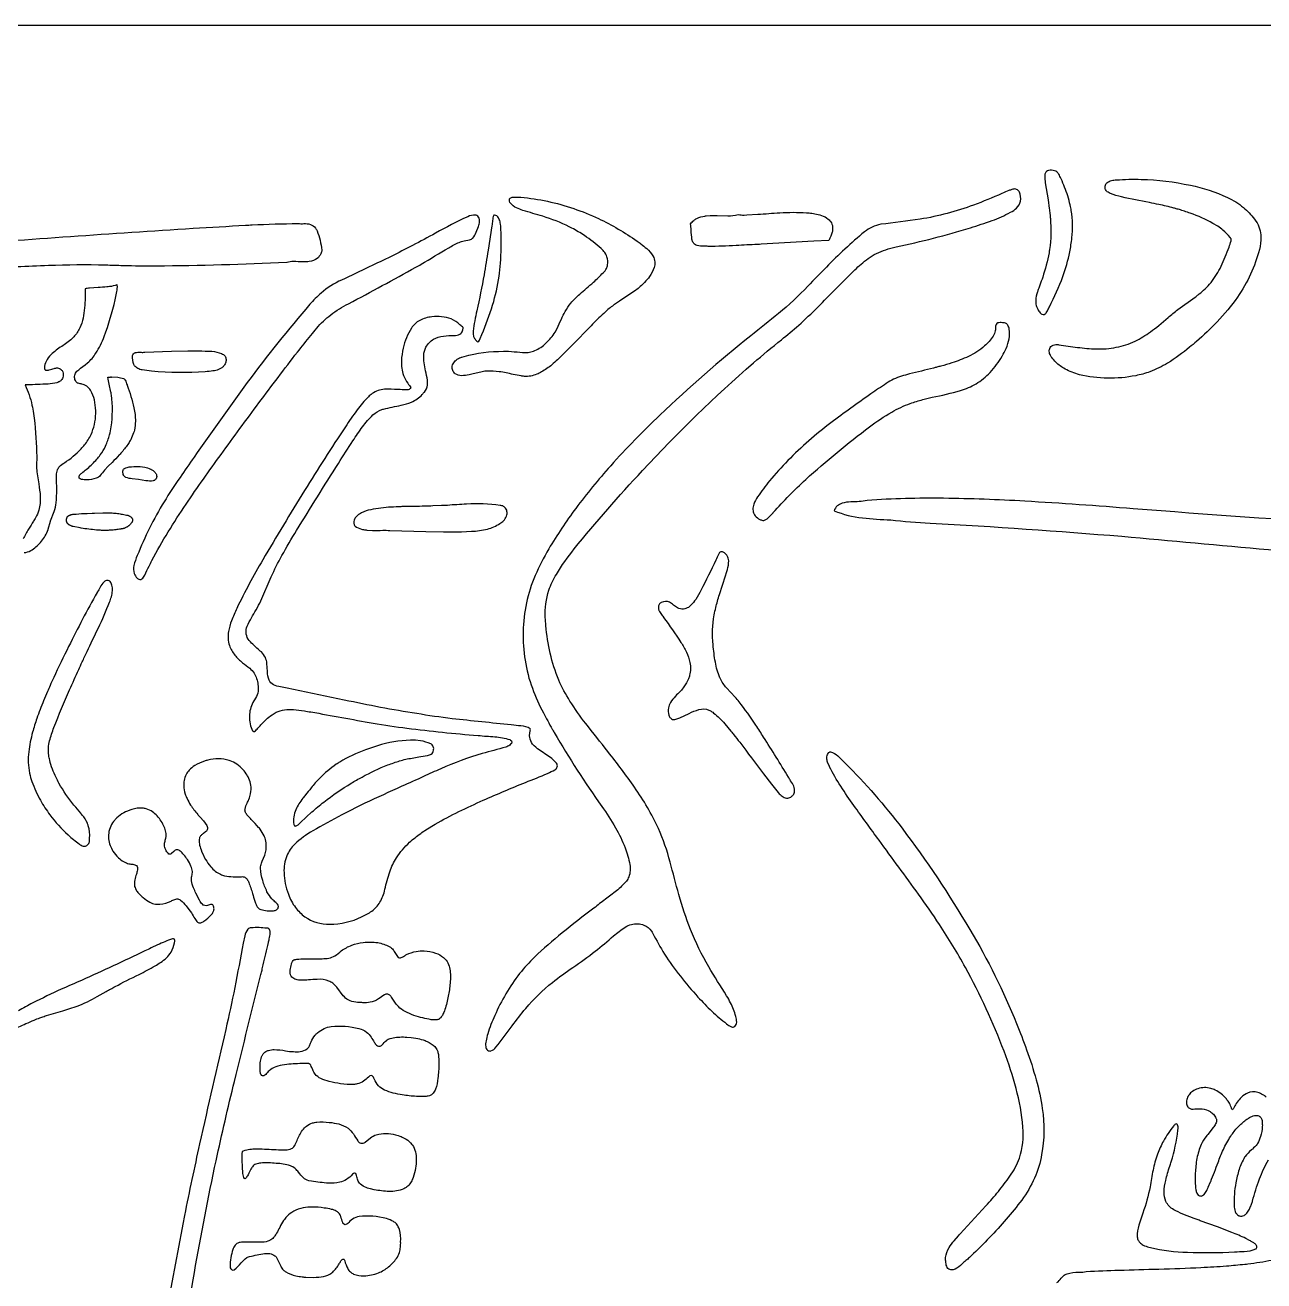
# Model space of a CAD drawing. Header units: millimetres. Extents: x 0 to 1000, y 0 to 780.
# Drawn here: x 420 to 666.1, y 530.4 to 780 of the extents above; entities that cross this region are included whole.
import ezdxf

# ---------------------------------------------------------------- set-up
doc = ezdxf.new("R2010")
doc.units = ezdxf.units.MM
doc.layers.add('Default', color=70, linetype='Continuous')

msp = doc.modelspace()

# ---------------------------------------------------------------- linework, layer by layer
at = {"layer": 'Default'}
for points in [[(0, 780), (1000, 780), (1000, 0), (0, 0)], [(428.29, 681.16), (428.27, 681.22), (428.26, 681.28), (428.25, 681.34), (428.24, 681.41), (428.23, 681.47), (428.23, 681.53), (428.23, 681.6), (428.23, 681.66), (428.23, 681.72), (428.24, 681.79), (428.25, 681.85), (428.26, 681.91), (428.27, 681.97), (428.29, 682.03), (428.31, 682.09), (428.33, 682.15), (428.35, 682.2), (428.38, 682.25), (428.39, 682.28), (428.44, 682.33), (428.5, 682.38), (428.56, 682.43), (428.61, 682.47), (428.67, 682.51), (428.73, 682.55), (428.79, 682.59), (428.85, 682.62), (428.92, 682.64), (428.98, 682.67), (429.04, 682.69), (429.05, 682.69), (429.15, 682.72), (429.26, 682.75), (429.36, 682.77), (429.47, 682.79), (429.58, 682.81), (429.68, 682.82), (429.79, 682.83), (429.9, 682.83), (430, 682.84), (430.11, 682.83), (430.11, 682.83), (430.65, 682.85), (431.18, 682.91), (432.33, 682.96), (433.34, 683.01), (433.78, 683.03), (435.44, 683.07), (435.7, 683.08), (435.96, 683.08), (436.23, 683.08), (436.49, 683.08), (436.75, 683.07), (437.02, 683.06), (437.28, 683.04), (437.54, 683.03), (437.8, 683), (438.06, 682.98), (438.33, 682.95), (438.59, 682.91), (438.85, 682.87), (439.11, 682.83), (439.37, 682.79), (439.63, 682.74), (439.89, 682.69), (440.15, 682.63), (440.38, 682.58), (440.47, 682.55), (440.56, 682.51), (440.64, 682.47), (440.72, 682.43), (440.81, 682.39), (440.89, 682.34), (440.97, 682.29), (441.01, 682.26), (441.04, 682.23), (441.08, 682.2), (441.11, 682.17), (441.15, 682.13), (441.18, 682.09), (441.2, 682.05), (441.23, 682), (441.26, 681.96), (441.28, 681.91), (441.3, 681.85), (441.32, 681.8), (441.33, 681.76), (441.33, 681.71), (441.34, 681.66), (441.33, 681.61), (441.33, 681.56), (441.32, 681.51), (441.32, 681.46), (441.3, 681.41), (441.29, 681.37), (441.27, 681.32), (441.26, 681.28), (441.24, 681.24), (441.18, 681.16), (441.13, 681.08), (441.07, 681), (441.01, 680.92), (440.95, 680.85), (440.89, 680.78), (440.83, 680.71), (440.76, 680.64), (440.7, 680.58), (440.63, 680.52), (440.56, 680.47), (440.49, 680.41), (440.42, 680.37), (440.34, 680.32), (440.27, 680.28), (440.21, 680.25), (440.13, 680.2), (440.04, 680.15), (439.94, 680.1), (439.85, 680.06), (439.76, 680.02), (439.67, 679.99), (439.57, 679.96), (439.48, 679.93), (439.38, 679.91), (439.29, 679.89), (439.19, 679.87), (439.1, 679.86), (439.01, 679.85), (438.75, 679.81), (438.5, 679.77), (438.25, 679.73), (437.99, 679.7), (437.74, 679.67), (437.49, 679.65), (437.23, 679.63), (436.98, 679.61), (436.72, 679.6), (436.47, 679.58), (436.21, 679.58), (435.96, 679.58), (435.7, 679.58), (435.45, 679.58), (435.2, 679.59), (434.95, 679.6), (434.57, 679.63), (434.18, 679.66), (433.8, 679.69), (433.41, 679.73), (433.03, 679.78), (432.65, 679.82), (432.26, 679.87), (431.88, 679.92), (431.5, 679.98), (431.11, 680.04), (430.91, 680.08), (429.54, 680.35), (429.44, 680.38), (429.33, 680.42), (429.23, 680.45), (429.12, 680.5), (429.02, 680.54), (428.91, 680.59), (428.87, 680.61), (428.81, 680.65), (428.75, 680.68), (428.69, 680.72), (428.64, 680.77), (428.58, 680.82), (428.53, 680.87), (428.48, 680.92), (428.43, 680.98), (428.38, 681.04), (428.33, 681.1)]]:
    msp.add_lwpolyline(points, close=True, dxfattribs=at)
for points in [[(623.29, 751.11, 0.154127), (622.92, 750.94, 0.108194), (622.65, 750.54, 0.063424), (622.56, 750.2, 0.078517), (622.57, 749.3, 0.004752), (622.66, 748.66), (623.2, 745.26), (623.44, 743.56, -0.010025), (623.57, 742.53, -0.034034), (623.62, 741.95, 0.014956), (623.66, 741.56, -0.05865), (623.5, 735.42, -0.006639), (623.4, 734.75, -0.030044), (622.14, 729.93, -0.011161), (621.56, 728.29, 0.003773), (621.31, 727.57, 0.019445), (621.1, 727, 0.080191), (620.75, 725.26, 0.017316), (620.75, 724.86, 0.046743), (620.79, 724.57, 0.064321), (621.15, 723.55, 0.067637), (621.63, 722.84, 0.025725), (621.82, 722.64, 0.166755), (622.2, 722.48, 0.178118), (622.65, 722.63, 0.066413), (622.83, 722.82, 0.074011), (623.27, 723.63, -0.039292), (623.46, 724), (623.48, 724.04, 0.028433), (626.14, 730.03, 0.039242), (627.51, 734.91, 0.021838), (627.94, 737.72, 0.066384), (627.81, 743.14, 0.014527), (627.6, 744.26, 0.034958), (626.5, 747.78, 0.018809), (625.79, 749.45, 0.044393), (625.31, 750.4, 0.082995), (624.95, 750.82, 0.100765), (624.51, 751.06, 0.106915)], [(659.39, 737.76, 0.063296), (657.95, 739.25, 0.012423), (656.9, 740.02), (655.96, 740.6, 0.045282), (651.46, 742.61, 0.003161), (650.29, 743.02, 0.011563), (649.75, 743.18, 0.02902), (648.84, 743.45, -0.009425), (648.17, 743.65, 0.020048), (645.18, 744.35, 0.007935), (643.34, 744.72, -0.008028), (637.81, 745.85, -0.04266), (635.58, 746.54), (635.54, 746.56, -0.004946), (635.11, 746.78, -0.084956), (634.82, 747.03, -0.153717), (634.54, 747.64, -0.148472), (634.65, 748.36, -0.138856), (634.9, 748.67, -0.107481), (635.8, 749.1, -0.071528), (636.76, 749.23, -0.028906), (641.7, 749.34, -0.046967), (651.48, 748.17, -0.055793), (658.82, 745.77, -0.057275), (662.02, 743.76, -0.064005), (664.18, 741.46, 0.022699), (664.48, 741.05, -0.083621), (665.22, 739.53, -0.05743), (665.47, 737.91, -0.081436), (665.18, 735.4, -0.043975), (663.44, 730.53, -0.043848), (660.81, 725.94, -0.036965), (656.81, 721.06, -0.0235), (652.67, 717.13, -0.007776), (651.32, 716, -0.041929), (646.93, 712.82, -0.049561), (643.42, 711.11, -0.040541), (640.61, 710.33, -0.10738), (629.45, 710.52, -0.055881), (626.57, 711.65, -0.074333), (624.76, 713.02, -0.032202), (623.98, 713.92, -0.113936), (623.52, 714.75, -0.080659), (623.44, 715.19, -0.122906), (623.61, 715.9, -0.13653), (623.94, 716.27, -0.155671), (625.03, 716.53, -0.047029), (625.37, 716.47), (629.05, 715.96, 0.026763), (632.74, 715.64, 0.056896), (636.75, 715.98, 0.064815), (640.49, 717.19, 0.039198), (643.54, 719.04, 0.017883), (645.19, 720.32), (647.06, 721.88, -0.020387), (648.01, 722.67, -0.025335), (648.98, 723.45), (652.43, 725.96, 0.04722), (652.81, 726.25, -0.017594), (653.23, 726.58, 0.023025), (654.38, 727.56, 0.032021), (655.58, 728.86, 0.053567), (657.58, 732.09, 0.026495), (659.15, 735.88, 0.031835), (659.56, 737.12, 0.078158), (659.58, 737.5, 0.166723), (659.47, 737.68, -0.051474)], [(617.42, 746.99, 0.16934), (616.78, 747.42, 0.12683), (616, 747.33, 0.043886), (615.43, 747.1, 0.031328), (614.03, 746.54, -0.013372), (608.4, 744.23, -0.049125), (597.79, 741.43, -0.011469), (589.97, 740.43, 0.113325), (586.74, 738.95), (586.72, 738.93, 0.022676), (579.16, 731.9, 0.006305), (575.51, 728.13, -0.03265), (569.65, 722.68, -0.002364), (564.14, 718.26, 0.021006), (546.11, 702.5, 0.019533), (536.32, 692.42, 0.014), (536.27, 692.36, 0.021652), (529.39, 683.96, 0.025838), (524.01, 675.9, 0.032785), (521.32, 670.61, 0.043506), (519.57, 665.17, 0.091848), (519.34, 653.76, 0.053742), (520.77, 648.2, 0.036292), (522.95, 643.33, 0.012522), (524.71, 640.11, 0.00634), (525.11, 639.39, 0.020637), (534.55, 624.73, -0.020838), (537.27, 620.5, -0.041455), (539.18, 616.52, -0.040994), (540.13, 613.17, -0.139783), (539.91, 610.73, -0.083654), (539.43, 609.9, -0.054839), (537.46, 607.96, -0.010123), (535.27, 606.28, 0.006231), (533, 604.51, 0.010219), (526.69, 599.59, 0.023692), (521.19, 594.78, 0.026073), (518.22, 591.52, 0.062184), (513.3, 583.15, 0.036685), (511.91, 579.53, 0.024992), (511.57, 578.11, 0.097602), (511.49, 577.03, 0.185419), (511.88, 576.28, 0.289078), (512.54, 576.15, 0.171372), (513.51, 576.89, 0.021136), (516.77, 581.12, -0.016643), (519.44, 584.57, -0.050034), (524.75, 589.76, -0.015956), (528.8, 592.73, 0.011904), (533.26, 595.95, 0.015791), (536.88, 598.98, -0.026808), (539.21, 600.74, -0.16078), (541.74, 601.4, -0.071833), (542.92, 601.14, -0.135285), (544.4, 599.94, -0.027941), (544.68, 599.49, 0.006667), (546.99, 595.39), (547.02, 595.36, 0.042764), (553.66, 586.85, 0.020656), (556.42, 584.03, 0.024947), (559.35, 581.53, 0.09774), (560.33, 580.91, 0.238521), (560.96, 580.97, 0.213146), (561.35, 581.87, 0.070398), (561.15, 583, 0.054501), (560.13, 585.66, 0.026678), (559.35, 587.1, -0.00652), (555.8, 592.85, -0.038501), (552.19, 600.29, -0.025581), (549.86, 607.19, -0.003447), (548.13, 613.66, 0.041708), (545.8, 620.35, 0.041947), (541.08, 628.52, 0.012311), (535.77, 635.61, 0.001616), (531.36, 641.21, -0.021306), (528.23, 645.66, -0.034899), (526, 649.83, -0.07657), (523.46, 660.67, -0.014871), (523.33, 662.26, -0.089792), (524.04, 667.71, -0.061987), (525.54, 670.84, -0.036281), (529.07, 675.89, -0.015787), (542.63, 691.46, -0.025761), (564.67, 712.88, -0.006584), (570.23, 717.47, 0.005266), (573.68, 720.34), (573.69, 720.35, 0.015207), (581.09, 727.66, -0.006915), (584.8, 731.35, -0.027508), (587.45, 733.59, -0.088863), (590.96, 735.35, -0.036453), (593.01, 735.93, 0.022789), (607.78, 739.73, 0.013629), (612.07, 741.15, 0.033292), (615.74, 742.8, 0.066987), (616.95, 743.63, 0.146046), (617.71, 745, 0.152858), (617.52, 746.82, 0.051234)], [(516.27, 744.76, -0.133063), (516.2, 745.33, -0.130784), (516.34, 745.59, -0.1581), (516.91, 745.81), (517.29, 745.84), (517.86, 745.82, 0.074506), (518.44, 745.81, -0.059271), (528.97, 743.54, -0.027518), (533.89, 741.56, -0.042958), (541.58, 737.07, -0.004269), (542.34, 736.52, 0.003931), (543.49, 735.58, -0.078243), (544.72, 734.13, -0.111713), (545.08, 732.94, -0.09775), (544.96, 731.8, -0.057121), (544.05, 730.05, -0.046327), (543.06, 728.87, -0.034628), (541.3, 727.3), (538.05, 725.17, 0.030604), (537.25, 724.61, 0.029835), (536.66, 724.17, 0.037431), (534.93, 722.7, 0.018196), (532.41, 720.26), (528.7, 716.42), (526.83, 714.54, -0.014117), (524.64, 712.51, -0.053016), (522.6, 711.08, -0.028902), (521.64, 710.61, -0.117276), (519.19, 710.2, -0.030902), (518.53, 710.29), (516.93, 710.58, 0.017172), (514.17, 711.12, 0.046146), (511.84, 711.24, 0.035793), (510.76, 711.11), (508.73, 710.64, -0.033744), (508.22, 710.52, -0.037369), (506.68, 710.31, -0.137081), (505.46, 710.72, -0.110129), (504.96, 711.34, -0.138428), (504.83, 712.25, -0.090063), (505.27, 713.08, -0.061086), (505.6, 713.41, -0.089587), (506.57, 713.96, -0.017174), (506.76, 714.02), (508.13, 714.43, -0.058904), (516.01, 715.18), (516.63, 715.15, 0.003546), (518.81, 714.95, 0.097399), (520.98, 715.2, 0.081008), (523.2, 716.55, 0.066346), (525.1, 718.7), (525.27, 718.96), (525.66, 719.7, 0.005378), (526.53, 721.58, -0.011197), (527.27, 723.06, -0.05708), (528.41, 724.75, -0.039108), (530.16, 726.53, -0.002799), (532.89, 728.9, 0.027602), (534.82, 730.79, 0.10092), (535.48, 731.66, 0.067574), (535.69, 732.33, 0.128542), (535.58, 733.92, 0.085144), (534.98, 735.04, 0.073075), (534.41, 735.59, 0.040411), (531.11, 738.18, 0.024042), (528.59, 739.66, 0.02386), (528.08, 739.93, 0.04269), (522.84, 742.01, 0.001341), (518.87, 743.17, -0.018358), (517.63, 743.66, -0.101727), (516.4, 744.61)], [(441.81, 670.72, 0.055478), (442.2, 670.16, 0.182216), (442.78, 669.83, 0.257124), (443.2, 669.94, 0.08146), (443.76, 670.7, 0.010822), (444.61, 672.47, 0.016647), (445.19, 673.6, -0.027532), (451.97, 684.79, -0.008509), (458.93, 694.69, -0.002864), (466.44, 704.93, -0.002755), (474.09, 715.01, -0.005419), (476.76, 718.34, 0.008955), (477.93, 719.76, -0.056415), (480.7, 722.42, -0.045226), (484.24, 724.62), (484.25, 724.62, 0.00458), (497.6, 731.88, 0.022154), (498.68, 732.48, -0.004726), (504.14, 735.74, -0.022548), (506.22, 736.83, -0.066525), (507.2, 737.11, 0.060594), (508.66, 737.48, 0.102336), (508.93, 737.69, 0.101758), (509.62, 738.83), (510.04, 740, 0.086466), (510.27, 740.94, 0.147852), (510.07, 741.81, 0.141744), (509.72, 742.17, 0.126291), (509.45, 742.25, 0.111834), (507.92, 741.93, 0.017767), (501.53, 738.66, -0.002827), (496.98, 736.2, -0.008513), (488.37, 731.95, -0.001464), (482.88, 729.34, 0.073939), (478.79, 726.75, 0.038797), (476.59, 724.51, 0.020989), (464.14, 708.96, 0.008135), (453.55, 694.11, 0.007481), (450.77, 690.09, 0.012416), (447.61, 685.27, 0.042726), (442.28, 674.58, 0.037231), (441.62, 672.62, 0.14199), (441.69, 671.01, 0.044119)], [(509.31, 717.7, 0.076292), (509.6, 717.29, 0.081174), (509.92, 717.06, 0.113077), (510.24, 717.37, 0.062962), (510.4, 717.7), (510.73, 718.51, 0.027276), (512.87, 724.36, 0.038468), (514.14, 730.09, 0.015296), (514.42, 732.67, 0.02876), (514.55, 738.84, 0.017012), (514.43, 740.46, 0.062721), (514.2, 741.37, 0.030506), (514.04, 741.72, 0.083714), (513.7, 742.07, 0.101895), (513.3, 742.25, 0.023517), (513.21, 742.26, 0.297333), (513.09, 742.24, 0.057394), (512.85, 741.2, -0.017458), (512.7, 740.13), (511.96, 735.25, -0.003551), (511.17, 730.38, -0.010261), (509.73, 723.25, 0.012896), (509.31, 721.23, 0.025421), (509, 719.18, 0.097232), (509.05, 718.28, 0.080769), (509.28, 717.73, -0.009445)], [(552.47, 737.41, -0.03277), (552.31, 739.25, 0.021759), (552.2, 740.51, -0.069815), (552.82, 741.19, -0.070483), (553.42, 741.57, -0.077046), (555.03, 742.05, -0.013253), (555.31, 742.09), (556.1, 742.14), (557.49, 742.15), (559.57, 742.11, 0.062785), (561.65, 742.34, 0.048763), (562.83, 742.26), (563.38, 742.27), (565.53, 742.4, -0.001698), (569.92, 742.71, -0.030297), (575.22, 742.72, 0.002132), (576.3, 742.61, -0.028023), (576.89, 742.51, -0.051287), (578.21, 742.16, -0.084343), (579.53, 741.46, -0.089151), (580.16, 740.72, -0.115471), (580.41, 739.54, -0.067389), (580.31, 738.84, -0.059907), (579.69, 737.3), (579.64, 737.21), (576.65, 737.06), (566.18, 736.45, -0.019477), (565.52, 736.42, -0.002591), (561.23, 736.2, -0.010656), (555.7, 736.01, 0.062373), (554.83, 736.05, -0.090211), (553.5, 736.2, -0.114322), (552.86, 736.6, -0.103762), (552.52, 737.22, -0.024785)], [(520.23, 639.17, -0.049936), (520.35, 639.79, 0.09089), (520.35, 640.17, 0.123188), (518.48, 640.73, -0.021868), (516.58, 640.92, -0.001735), (504.82, 642.16, -0.010265), (497.8, 643.17, -0.013781), (483.41, 645.86), (472.07, 648.2, 0.042059), (470.76, 648.48, -0.087886), (469.33, 648.91, -0.123498), (468.45, 649.81, -0.06965), (468.13, 651.55), (468.03, 653.14, 0.080603), (467.74, 654.3, 0.092228), (466.93, 655.42, -0.016169), (465.22, 656.95, -0.030514), (464.29, 657.99, -0.236857), (464.12, 660.56, -0.025551), (465.88, 663.79, 0.017956), (466.84, 665.61), (468.89, 670.36, -0.024488), (471.01, 674.57, -0.01231), (473.94, 679.59, -0.00219), (482.22, 692.91, -0.003522), (485.11, 697.39, -0.007558), (487.03, 700.16, -0.053189), (489.1, 702.52, -0.099928), (490.88, 703.59, -0.017956), (491.2, 703.69, -0.00867), (494.69, 704.46, 0.044587), (496.75, 705.08, 0.098269), (498.88, 706.59, -0.027283), (499.33, 707.07, 0.136993), (499.93, 708.46, 0.07535), (499.92, 709.46, 0.022554), (499.55, 711.32, -0.018585), (499.26, 712.89, -0.039694), (499.18, 714.39, -0.097844), (499.62, 715.97, -0.140009), (501.13, 717.58, -0.107374), (503.08, 718.2, -0.026084), (505.21, 718.32, 0.082401), (506.36, 718.55, 0.181461), (506.88, 719.26, 0.047552), (507.01, 719.88, 0.031318), (506.37, 720.45, 0.098413), (504.63, 721.61, 0.122461), (500.81, 722.02, 0.09894), (498.38, 721.31, 0.108558), (496.74, 719.8, 0.081144), (495.11, 715.82, 0.048002), (494.75, 713.28, 0.094265), (495.17, 710.38, 0.083429), (496.02, 708.81, -0.047598), (496.63, 707.96, -0.184578), (496.32, 707.61, -0.131418), (495.8, 707.54, -0.0238), (494.03, 707.59, 0.010662), (491.38, 707.62, 0.139779), (488.95, 706.77, 0.04241), (488.18, 706.12, 0.031902), (485.98, 703.53, 0.022575), (483.62, 700.16, 0.009555), (475.52, 687.51, 0.007859), (467.21, 673.71, 0.020403), (462.05, 664.09, 0.018998), (461.01, 661.64, 0.040312), (460.41, 659.5, 0.126064), (460.58, 656.7, 0.079349), (461.67, 654.78, 0.042338), (463.18, 653.28, -0.019764), (464.62, 652.18, -0.062355), (465.47, 651.21, -0.09422), (466.26, 648.95, -0.059438), (466.3, 647.63, -0.107422), (465.79, 646.22), (465.26, 645.36, 0.120405), (464.56, 642.68, 0.053218), (464.7, 641.12, 0.091092), (465.2, 639.73, 0.416975), (465.57, 639.64, 0.083021), (466.22, 640.28, 0.034254), (466.82, 640.94, -0.065363), (469.05, 642.94, -0.023977), (469.86, 643.43, -0.127466), (473.31, 643.97, -0.024218), (475.47, 643.7, 0.005917), (476.77, 643.51, 0.001409), (489.12, 641.28, 0.01386), (495.85, 640.28, 0.012432), (509.98, 638.83, 0.010594), (513.31, 638.58, -0.055132), (516.27, 638, -0.115312), (516.6, 637.75, -0.29901), (516.61, 637.26, -0.111407), (515.87, 636.67, -0.063787), (515.47, 636.53, -0.011551), (510.79, 635.25, 0.035584), (502.56, 632.21, 0.008194), (499.12, 630.65, -0.004407), (494.83, 628.72, 0.004125), (487.51, 625.35), (482.89, 623.03, 0.007349), (477.14, 619.88, 0.054364), (473.55, 617.23, 0.092345), (471.98, 614.91, 0.109187), (471.43, 611.58, 0.080686), (472.29, 607.27, 0.072314), (473.7, 604.63, 0.074144), (475.58, 602.8, 0.156672), (480.51, 601.3, 0.107922), (486.85, 602.77, 0.03324), (488.87, 603.91, 0.099391), (490.48, 605.67, 0.077831), (491.48, 608.25, -0.030462), (492.44, 611.74, -0.067808), (493.79, 614.51, -0.063232), (496.36, 617.59, -0.025107), (498.59, 619.37, -0.008223), (499.57, 620.05), (501.45, 621.2, -0.024131), (511.02, 625.95, -0.00825), (519.39, 629.51, 0.012885), (523.78, 631.29, 0.003867), (525.24, 632.01, 0.191905), (525.7, 632.62, 0.230628), (525.58, 633.31, -0.027351), (525.18, 633.72, 0.053287), (524.04, 634.66), (522.12, 635.94, -0.059656), (520.82, 637.1, -0.139536), (520.24, 638.46, -0.055854)], [(613.42, 720.86, 0.238528), (613.03, 720.69, 0.213364), (612.76, 719.96, -0.061837), (612.72, 719.26, -0.086246), (612.27, 718.16, -0.064805), (610.6, 716.23, -0.069833), (607.37, 714.14, -0.031171), (604.11, 712.87, 0.003458), (601.93, 712.22, 0.016018), (601.11, 712.01, 0.024715), (600.45, 711.83, 0.002101), (595.7, 710.67), (595.69, 710.67, 0.005243), (594.1, 710.23, 0.072758), (591.07, 708.78, 0.008435), (588, 706.7, 0.009058), (580.08, 700.96, 0.038058), (571.53, 693.46, 0.015504), (567.87, 689.42, 0.022507), (565.51, 686.27, 0.060974), (564.74, 684.77, 0.095779), (564.58, 683.71, 0.108091), (564.81, 682.83, 0.070205), (565.05, 682.49, 0.107401), (565.94, 681.77, 0.072269), (566.52, 681.57, 0.084446), (566.9, 681.62, 0.139806), (567.83, 682.26, -0.027338), (568.59, 683.09), (568.62, 683.12, -0.028592), (575.08, 689.71, -0.022738), (587.75, 700.16, -0.029873), (592.15, 703.1, -0.044892), (595.83, 704.81, -0.022698), (598.32, 705.58), (600.19, 706.03, 0.017637), (605.84, 707.38, 0.058228), (608.89, 708.71, 0.069417), (611.68, 710.98, 0.057591), (614.08, 714.21, 0.028776), (614.86, 715.74, 0.053697), (615.45, 717.68, 0.077198), (615.5, 719.55, 0.125448), (615.19, 720.38, 0.142915), (614.73, 720.77, 0.109966), (614.39, 720.83, 0.048507)], [(441.34, 714.31, -0.09923), (441.52, 714.66, -0.109395), (441.74, 714.84, -0.054369), (441.94, 714.91, -0.085826), (442.81, 714.97), (443.05, 714.97, 0.102265), (443.77, 715.02), (449.1, 715.21), (452.32, 715.27, -0.009148), (454.43, 715.26, 0.000709), (457.1, 715.18, -0.093867), (459.02, 714.71, -0.017713), (459.39, 714.53, -0.114888), (459.71, 714.2, -0.108689), (459.91, 713.54, -0.108889), (459.81, 712.83, -0.072449), (459.63, 712.49, -0.063843), (459.19, 712, -0.067319), (458.7, 711.68, -0.073172), (457.6, 711.31, -0.018552), (457.32, 711.27, 0.007543), (455.78, 711.09, -0.037178), (445.13, 711.23), (443.27, 711.46, -0.077123), (442.36, 711.78, -0.089889), (441.75, 712.3, -0.025678), (441.58, 712.53, -0.094028)], [(430.85, 690.62, -0.063464), (431.39, 691.09, 0.040807), (431.49, 691.16, 0.00234), (432.38, 691.89, 0.039772), (434.24, 693.73, 0.014833), (434.93, 694.57, 0.046351), (435.97, 696.35, 0.044355), (436.77, 698.59, 0.027458), (437.09, 700.19, 0.070914), (437.14, 706.49, 0.003612), (437.07, 706.97, 0.015494), (437.06, 707.03), (436.72, 708.64, -0.026416), (436.46, 710.01, -0.216587), (436.48, 710.02, 0.061432), (436.57, 710.03, -0.065754), (436.84, 710.06, 0.017024), (436.94, 710.07, -0.03078), (437.05, 710.06, 0.052605), (437.23, 710.07), (438.39, 710.01, -0.066306), (439.54, 709.78, -0.13741), (439.78, 709.6, -0.05684), (439.88, 709.44, -0.043024), (440.24, 708.49, 0.021429), (440.26, 708.42, -0.035099), (441.6, 703.96, -0.060425), (441.9, 701.31, -0.058398), (441.7, 699.52, -0.019275), (441.55, 698.99, -0.042076), (440.97, 697.61, -0.027481), (440.53, 696.86, -0.032149), (439.22, 695.15, 0.015631), (439, 694.9, -0.022421), (438.73, 694.6), (438.71, 694.58, -0.013578), (437.27, 693.1), (437.26, 693.09), (436.53, 692.34), (436.52, 692.33), (435.8, 691.55), (435.78, 691.53, 0.000346), (434.92, 690.51, -0.064307), (434.55, 690.16, -0.076796), (434.12, 689.94, -0.077845), (432.26, 689.63, -0.044498), (431.18, 689.72, -0.113655), (430.74, 689.93, -0.172196), (430.72, 689.98, -0.081236), (430.83, 690.55, -0.011657)], [(439.42, 691.19, -0.097284), (439.46, 691.54, -0.068944), (439.54, 691.72, -0.086545), (439.66, 691.85, -0.044906), (439.76, 691.91, -0.080982), (440.27, 692.11, -0.094181), (443.75, 692.13, -0.06461), (444.91, 691.78, -0.010111), (445.07, 691.7, -0.062934), (445.53, 691.39, -0.05359), (445.93, 690.94, -0.00333), (446.02, 690.8, -0.090821), (446.13, 690.52, -0.113375), (446.11, 690.09, -0.078621), (446.02, 689.87, -0.059695), (445.86, 689.67, -0.070061), (445.68, 689.52, -0.095483), (445.45, 689.44, -0.083377), (443.98, 689.45), (442.54, 689.68), (441.28, 689.82, -0.049923), (440.04, 690.1, -0.098769), (439.8, 690.24, -0.077523), (439.6, 690.49, -0.078138), (439.45, 690.9, -0.046022)], [(485.54, 680.4, 0.07515), (486.82, 679.84, 0.023977), (487.23, 679.75, 0.037851), (487.88, 679.65), (489.02, 679.58, 0.012825), (491.03, 679.61, -0.036406), (492.45, 679.53), (499.57, 679.34), (503.13, 679.29, 0.002309), (506.69, 679.32), (508.66, 679.41, 0.058139), (511.85, 679.85, 0.075902), (514.3, 680.95, -0.041105), (514.53, 681.09, 0.08821), (515.23, 681.7, 0.094614), (515.69, 682.67, 0.136697), (515.67, 683.59, 0.092924), (515.45, 684.01, 0.072321), (515.3, 684.16, 0.112157), (514.7, 684.49, 0.066175), (514.35, 684.53, 0.051123), (507.68, 684.79, 0.010958), (503.9, 684.56, -0.012418), (502.69, 684.5), (501.02, 684.45, -0.022339), (499.41, 684.38, -0.000553), (495.08, 684.3, 0.02347), (494.21, 684.27, 0.005072), (492.21, 684.17, 0.036505), (488.17, 683.58, 0.068464), (486.43, 682.84, 0.097273), (485.71, 682.24, 0.031672), (485.48, 681.93, 0.206137), (485.38, 680.71, 0.074615)], [(793.25, 672.23, 0.127765), (794.69, 672.54, 0.404557), (794.95, 673.26, 0.137512), (794.17, 673.81, 0.052685), (787.51, 675.46, 0.0203), (779.26, 676.24, 0.012353), (767.26, 677.01, 0.002865), (728.86, 678.64, -0.01048), (640.1, 683.89, 0.004542), (618.6, 685.39, 0.010294), (602.45, 685.96, 0.019142), (587.28, 685.55, -0.055799), (584.04, 685.25, 0.060157), (582.27, 684.97, 0.081956), (581.32, 684.47, 0.132621), (580.71, 683.49, 0.075995), (586.35, 682.08, 0.01849), (591.95, 681.66, 0.014998), (599.8, 681.05, -0.006202), (637.86, 678.41, 0.000733), (666.97, 675.78, 0.014668), (709.54, 673.44, 0.005097), (758.58, 672.63, -0.002767), (784.07, 672.26, 0.01955)], [(558.39, 675.35, 0.205217), (558.05, 675.25, 0.106173), (557.88, 675.05, 0.025617), (557.33, 673.95, -0.010141), (557.2, 673.69, -0.011486), (554.24, 667.67, -0.028082), (553.21, 665.88, -0.06797), (552.24, 664.69, -0.033958), (551.75, 664.29, -0.114276), (550.76, 663.96, -0.128951), (549.61, 664.17, -0.073923), (548.81, 664.75, 0.077923), (548.01, 665.3, 0.214942), (546.38, 665.28, 0.058721), (546.15, 665.14, 0.099012), (545.94, 664.87, 0.204491), (545.9, 663.68, 0.050941), (546.01, 663.48, 0.068485), (546.56, 662.69, -0.044179), (546.79, 662.35, 0.033925), (546.84, 662.27, -0.013438), (550.28, 657.33, -0.016691), (551.36, 655.4, -0.057889), (552.06, 653.33, -0.113246), (552, 650.78, -0.045962), (551.76, 650.09, -0.05247), (550.88, 648.49, -0.039568), (550.17, 647.62, 0.000985), (549.17, 646.62, 0.046507), (548.18, 645.4, 0.098658), (547.78, 644.32, 0.115543), (547.88, 642.83, 0.075819), (548.01, 642.53, 0.115711), (548.43, 642.12, 0.231743), (549.25, 642.04, 0.063224), (549.68, 642.2, 0.001363), (550.05, 642.36), (551.88, 643.21, -0.030749), (553.85, 643.98, -0.173054), (555.83, 643.87, -0.048509), (556.43, 643.55, -0.045897), (556.77, 643.29, -0.04346), (558.98, 641.15), (560.21, 639.7, -0.012368), (560.51, 639.3, -0.018439), (560.77, 638.98, -0.001737), (561.95, 637.48, -0.00158), (566.67, 631.22), (566.67, 631.22), (568.26, 629.15), (568.26, 629.14), (569.61, 627.46, 0.076392), (570.41, 626.74, 0.080352), (571.22, 626.37, 0.074718), (571.51, 626.37, 0.135207), (572.25, 626.7, 0.07407), (572.68, 627.18, 0.113371), (572.81, 627.58, 0.117451), (572.67, 628.75, 0.073363), (572.06, 629.83, -0.036078), (571.67, 630.5), (571.64, 630.56, 0.004917), (566.69, 638.51, 0.001574), (565.15, 640.9, 0.022013), (561.83, 645.51, 0.024488), (561.04, 646.45), (559.34, 648.27, -0.066143), (558.05, 650.19), (558, 650.29, -0.051352), (557.11, 653.41, -0.022293), (556.67, 656.86, -0.074614), (556.88, 662.77, -0.012501), (557.2, 664.23, -0.016031), (557.93, 666.83, 0.003393), (559.51, 671.82, 0.072015), (559.77, 673.52, 0.124479), (559.47, 674.53, 0.099613), (559.1, 674.95, 0.079952), (558.68, 675.23, 0.058167), (558.41, 675.34, 0.015645)], [(432.81, 618.4, 0.091123), (432.55, 620.87, 0.024004), (432.36, 621.42, 0.060516), (431.36, 623.02, -0.010851), (431.1, 623.33), (431.05, 623.4, -0.001697), (429.71, 624.96, -0.046807), (426.73, 629.36, -0.012811), (426.14, 630.47, -0.053957), (424.89, 633.91, -0.014719), (424.68, 634.89, -0.092119), (424.86, 637.78, -0.023258), (425.72, 640.41, -0.009875), (428.85, 647.92, -0.001129), (430.64, 651.92, 0.005456), (431.33, 653.43, 0.002463), (432.3, 655.49, -0.002644), (434.55, 660.19, 0.01789), (436.79, 665.34, 0.014538), (437.13, 666.41, 0.041591), (437.36, 667.6, 0.105774), (437.25, 668.73, 0.099681), (436.89, 669.41, 0.101436), (436.7, 669.57, 0.119851), (436.32, 669.65, 0.165398), (435.68, 669.36, 0.084082), (434.9, 668.28, -0.023775), (434.33, 667.3), (434.31, 667.26, 0.013416), (428.65, 656.51, 0.010488), (425.68, 650.33, 0.009538), (424.97, 648.74, 0.009902), (424.45, 647.55, 0.013342), (423.68, 645.73, 0.018916), (422.33, 642.2, 0.01378), (421.48, 639.48, 0.038422), (420.73, 635.58, 0.084398), (420.88, 631.31, 0.037206), (421.35, 629.68, 0.040165), (423.05, 625.94, 0.029993), (424.92, 623.07, 0.050627), (428.53, 619.06, 0.030856), (430.79, 617.25, 0.107793), (431.55, 616.86, 0.064918), (431.86, 616.81, 0.19033), (432.41, 617.06, 0.124485), (432.76, 617.72, 0.087625)], [(501.12, 635.88, 0.164529), (501.09, 636.58, 0.102346), (500.84, 636.96, 0.114822), (500.57, 637.14, 0.068107), (498.57, 637.77), (497.55, 637.88), (496.53, 637.9, 0.067155), (490.02, 636.79, 0.004474), (489.58, 636.65), (487.59, 635.97, 0.047908), (482.5, 633.54, 0.00646), (481.81, 633.11, 0.049037), (478.54, 630.36, 0.025796), (476.81, 628.4, 0.0018), (475.68, 627.02, 0.031772), (475.16, 626.34, 0.054209), (473.77, 624.05, 0.058065), (473.36, 622.65, 0.095584), (473.39, 621.14, 0.14986), (473.54, 620.9, 0.196268), (473.72, 620.82, 0.148696), (474.24, 621.1), (474.24, 621.1, -0.006966), (474.71, 621.52), (476.98, 623.62, -0.013725), (479.31, 625.59, -0.028031), (484.79, 629.34, -0.007644), (486.93, 630.57, -0.034271), (492.05, 632.96, -0.015881), (494.4, 633.78, -0.023732), (495.6, 634.09, -0.016427), (498.18, 634.55, 0.007379), (499.92, 634.85, 0.067951), (500.69, 635.13, 0.131455), (500.99, 635.45, 0.086833)], [(470.28, 604.65, 0.195499), (470.28, 605.09, 0.112734), (469.96, 605.49), (469.95, 605.5, -0.007054), (469.29, 606.09, -0.061547), (468.3, 607.33, -0.017688), (468.04, 607.78, -0.03176), (467.19, 609.99, -0.05534), (466.78, 612.43, -0.082882), (466.93, 613.47, -0.035482), (467.07, 613.83), (467.63, 615.05, 0.096806), (467.91, 617.13, 0.065505), (467.66, 618.45, 0.046146), (467.48, 618.89, 0.050847), (466.68, 620.21, 0.017158), (466.39, 620.56), (465.7, 621.33, -0.003813), (464.17, 622.93, -0.080597), (463.78, 623.55, -0.108131), (463.68, 624.2, -0.056971), (464.1, 625.4, 0.021604), (464.44, 626.13, 0.054474), (464.8, 627.25, 0.089835), (464.82, 628.96, 0.065563), (464.44, 630.29, 0.034169), (464.09, 630.94, 0.045713), (463.29, 632.03, 0.058902), (462.07, 633.1, 0.060638), (460.71, 633.81), (460.55, 633.87, 0.139798), (456.27, 633.93, 0.020915), (455.61, 633.72, 0.066164), (453.69, 632.83, 0.073779), (452.6, 631.92, 0.042042), (451.99, 631.09, 0.081586), (451.57, 629.86, 0.053442), (451.51, 628.83, 0.065002), (451.8, 627.19, 0.028246), (452.16, 626.28, 0.040839), (452.88, 625, 0.036264), (454.28, 623.15, 0.015222), (454.75, 622.62), (455.45, 621.83), (455.78, 621.41), (456.09, 620.95, -0.199339), (456.15, 620.08, -0.096551), (456, 619.8, -0.091525), (455.85, 619.67), (455.53, 619.43, 0.058474), (455.06, 619.06, 0.101698), (454.71, 618.62, 0.063193), (454.64, 618.45, 0.130578), (454.61, 617.3, 0.047325), (454.94, 616.13, 0.044376), (455.84, 614.2, 0.044457), (456.86, 612.75, 0.051337), (457.78, 611.86, 0.058518), (458.8, 611.23, 0.050143), (459.64, 610.93, 0.037168), (461.31, 610.75, 0.043417), (461.52, 610.75, 0.0251), (462.99, 610.75, -0.172655), (463.66, 610.64, -0.102589), (464.11, 610.25, -0.079487), (464.43, 609.62, -0.028549), (465.17, 607.41, 0.011663), (465.64, 605.92, 0.059471), (465.97, 605.04, 0.022383), (466.12, 604.77, 0.094934), (466.47, 604.4, 0.103011), (466.83, 604.24, 0.10283), (469.37, 603.99, 0.088164), (469.94, 604.17, 0.121265), (470.18, 604.43, 0.055934)], [(579.97, 635.55, -0.138255), (581.42, 634.8, 0.002874), (582.56, 633.65, -0.011864), (582.89, 633.34, -0.03477), (594.19, 620.38, -0.028239), (607.66, 600.28, -0.038102), (616.95, 581.57, -0.010147), (618.94, 576.37, -0.01882), (620.84, 570.42, -0.029487), (622.06, 564.66, -0.082411), (621.93, 555.56, -0.062999), (620.51, 550.86, -0.052692), (617.97, 546.5, -0.030547), (611.59, 539.06, -0.007429), (607.91, 535.4, -0.003777), (607.25, 534.78, 0.049744), (606.48, 534.13, -0.047932), (605.09, 532.94, -0.252084), (603.51, 532.76, -0.159291), (603.19, 533.1, -0.096838), (602.89, 534.09, -0.035012), (602.86, 535.07, -0.104819), (603.53, 537.04, -0.05669), (604.54, 538.42), (605.39, 539.38, -0.010477), (605.71, 539.77), (610.86, 545.36, 0.015805), (613.33, 548.2, 0.017135), (615.61, 551.23, 0.075797), (617.5, 554.85, 0.113732), (618.19, 560.98, 0.047923), (616.85, 568.68, 0.025612), (614.46, 576.06, 0.033842), (606.8, 592.72, 0.019486), (601.63, 601.24, 0.01139), (597.47, 607.28, 0.001278), (589.62, 618.01, -0.003204), (584.65, 624.88, -0.006135), (582.02, 628.73, -0.030292), (579.79, 632.62), (579.76, 632.67), (579.42, 633.51, -0.081312), (579.25, 634.36, -0.150706), (579.49, 635.25, -0.16715), (579.77, 635.53, -0.149508)], [(457.42, 604.92, 0.11286), (457.26, 605.16, 0.153277), (457.04, 605.26, 0.155711), (456.8, 605.21), (456.45, 605.1, -0.212452), (455.45, 605.1), (455.39, 605.13, -0.081771), (454.77, 605.84, -0.019299), (454.63, 606.08), (453.92, 607.5, -0.016191), (453.46, 608.55, -0.056795), (453.03, 609.96, -0.081111), (453.11, 610.89, 0.056372), (453.23, 611.81, 0.065342), (452.95, 612.86, 0.05206), (452.23, 614.15, 0.037072), (451.52, 615.12, 0.063032), (450.78, 615.86, 0.042056), (450.51, 616.04, 0.254159), (449.82, 616.04, 0.096789), (449.51, 615.77), (449.09, 615.36, -0.143159), (448.87, 615.23, -0.182529), (448.58, 615.27, -0.093727), (448.05, 615.89, -0.086222), (447.71, 616.84, -0.102552), (447.73, 617.6, -0.006289), (447.97, 618.43, 0.096676), (447.96, 619.62, 0.065982), (447.62, 620.66, 0.035809), (447.04, 621.77, 0.046775), (446.24, 622.83, 0.053861), (445.31, 623.66, 0.086567), (444.05, 624.25, 0.049486), (443.33, 624.37, 0.105683), (441.18, 624.12, 0.037992), (439.58, 623.45, 0.063629), (438.21, 622.45, 0.027098), (437.8, 622.02, 0.064721), (437.01, 620.81, 0.080916), (436.6, 619.38, 0.054635), (436.59, 618.28, 0.067326), (436.88, 616.98, 0.049614), (437.43, 615.86, 0.066129), (438.57, 614.5, 0.055991), (439.56, 613.77, 0.031741), (440.11, 613.5, 0.085737), (440.61, 613.34, 0.031147), (441.38, 613.22, -0.076892), (442.13, 612.98, -0.120537), (442.32, 612.59, -0.107558), (442.32, 612.1, -0.011955), (442.11, 611.23, 0.034778), (441.8, 610.16, 0.116644), (441.76, 608.81, 0.06213), (442.15, 607.97, 0.056471), (442.65, 607.35, 0.026693), (443.45, 606.6, 0.041966), (444.76, 605.7, 0.081214), (445.88, 605.31, 0.022555), (446.19, 605.27, 0.089787), (448.51, 605.71, 0.024484), (449.16, 606, -0.085161), (449.94, 606.31, -0.193753), (450.67, 606.24, -0.054781), (450.88, 606.1, -0.05198), (452.02, 604.94), (452.53, 604.26), (453.02, 603.56, -0.002204), (453.69, 602.46, 0.05836), (454.27, 601.71, 0.156805), (454.73, 601.58, 0.070886), (455.02, 601.65, 0.083809), (455.64, 602.01, 0.065721), (456.84, 603.04, 0.026127), (457.3, 603.63, 0.114293), (457.51, 604.18, 0.124336), (457.44, 604.88, 0.020115)], [(472.89, 593.39, -0.110223), (473.1, 593.93, -0.126814), (473.4, 594.21, -0.096086), (473.61, 594.28, -0.045307), (474.4, 594.4, -0.018423), (475.98, 594.42, 0.017348), (478.99, 594.46, 0.016049), (480.34, 594.57, 0.105862), (481.53, 595.03, 0.046037), (482.81, 596.03, -0.060135), (484.88, 597.15, -0.069108), (487.17, 597.71, -0.063638), (490.04, 597.65, -0.081682), (492.35, 596.86, -0.093072), (493.13, 596.2, -0.024925), (493.33, 595.92), (494.13, 594.69, 0.236618), (494.57, 594.62, 0.067233), (495.18, 594.92, 0.047228), (495.48, 595.11, -0.060049), (495.78, 595.27, -0.072756), (497.68, 595.91, -0.062157), (499.28, 596, -0.062545), (501.55, 595.59, -0.094513), (503.09, 594.72, -0.032106), (503.62, 594.2, -0.080011), (504.22, 593, -0.060827), (504.45, 591.74, -0.052086), (504.35, 588.93, -0.030591), (503.93, 586.37, -0.050548), (503.15, 583.76, 0.001235), (502.98, 583.38, -0.090026), (502.55, 582.74, -0.095082), (502.09, 582.41, -0.049282), (501.86, 582.33, -0.072836), (500.67, 582.33, -0.027125), (500.19, 582.43, -0.003255), (498.57, 582.79, -0.068454), (495.08, 584.19, -0.077455), (493.89, 585.23, -0.039343), (493.31, 586.02, -0.018265), (493.06, 586.41, -0.042127), (492.81, 586.8, 0.09318), (492.45, 587.2, 0.144314), (491.92, 587.41, 0.145542), (491.36, 587.29, -0.003513), (490.21, 586.46, -0.058732), (489.33, 586, -0.070978), (487.8, 585.72, -0.029253), (486.88, 585.73, -0.004149), (485.71, 585.81, -0.092005), (484.2, 586.28, -0.087048), (483.21, 587.09), (481.89, 588.78, 0.065066), (481.11, 589.58, 0.064709), (480.35, 590.03, 0.103016), (478, 590.36, 0.009031), (476.28, 590.24, -0.020863), (475.09, 590.19, -0.031143), (474.07, 590.25, -0.130624), (473.15, 590.68, -0.041111), (472.84, 590.98, -0.137936), (472.66, 592.19, -0.021917)], [(466.68, 572.03, -0.040614), (466.67, 572.79, -0.017754), (466.75, 574.08, -0.079723), (467.07, 575.2, -0.066832), (467.19, 575.4, -0.097919), (467.79, 576, -0.076801), (468.38, 576.25, -0.075329), (469.46, 576.4, -0.04889), (471.73, 576.16, 0.030245), (473.29, 575.99, 0.066662), (474.65, 576.01, 0.121624), (476.02, 576.53, 0.095612), (476.58, 577.35, -0.013125), (476.82, 577.94, -0.067349), (477.61, 579.24, -0.037792), (478.08, 579.74, -0.07521), (479.41, 580.59, -0.078231), (480.8, 580.96, -0.101053), (486.32, 580.57, -0.096085), (487.84, 579.89, -0.09526), (488.75, 578.86, 0.002518), (489.34, 577.87, 0.067163), (489.8, 577.31, 0.139287), (490.2, 577.1, 0.199199), (490.78, 577.23, 0.042004), (490.91, 577.34, -0.023335), (491.78, 578.2, -0.102419), (492.54, 578.63, -0.026618), (493.12, 578.75, -0.063755), (495.81, 578.88), (496.72, 578.79), (497.62, 578.66, -0.028033), (499.05, 578.32, -0.026319), (499.88, 578.01, -0.082628), (501.37, 577, -0.095789), (501.89, 576.17, -0.056173), (502.09, 575.43, -0.048719), (502.19, 573.56, -0.025011), (502.01, 570.72, -0.053976), (501.52, 568.53, -0.085123), (501.07, 567.77, -0.089749), (500.57, 567.35, -0.095055), (500.07, 567.17, -0.078325), (499.2, 567.06, -0.030076), (497.72, 567.09, -0.01889), (494.92, 567.38, -0.059028), (491.41, 568.34, -0.097164), (490.23, 569.2, -0.075794), (489.32, 570.58, 0.008239), (489.18, 570.9, 0.156156), (488.93, 571.17, 0.207476), (488.5, 571.18, 0.124442), (488.18, 570.94, -0.066129), (487.22, 570.11, -0.090833), (485.98, 569.57, -0.055198), (485.23, 569.48, -0.044039), (482.66, 569.6, -0.025459), (480.41, 570.07, -0.059565), (478.73, 570.63, -0.095558), (477.59, 571.52, -0.056152), (477.13, 572.37), (476.93, 572.83, 0.047975), (476.74, 573.29, 0.147035), (476.45, 573.57, 0.05584), (476.34, 573.61, 0.053604), (475.67, 573.65, 0.074916), (475.33, 573.63, -0.064784), (474.99, 573.63, 0.022073), (471.53, 573.38, 0.049254), (469.8, 572.99, 0.095862), (468.49, 572.21, 0.047955), (467.82, 571.47, -0.118247), (467.41, 571.18, -0.262135), (466.97, 571.26), (466.95, 571.28, -0.125458), (466.7, 571.92, -0.002634)], [(463.41, 556.27, -0.083813), (464.64, 556.61, -0.028297), (465.89, 556.68, -0.040249), (466.6, 556.67, 0.000792), (470.34, 556.5), (471.76, 556.48, 0.095424), (472.92, 556.73, 0.128195), (473.52, 557.24, 0.067011), (473.79, 557.79, -0.029501), (474.78, 559.87, -0.062711), (475.49, 560.84, -0.032925), (475.87, 561.19, -0.084654), (477.12, 561.82, -0.055012), (477.92, 561.98, -0.049749), (480.43, 561.94, -0.032806), (482.29, 561.62, -0.090559), (484.16, 560.77, -0.083216), (485.2, 559.63, -0.003302), (486.08, 558.24, 0.10902), (486.47, 557.89, 0.267874), (487.37, 557.9, 0.044837), (487.54, 558.02), (488.61, 558.86, -0.072624), (489.76, 559.49, -0.142148), (493.59, 559.47, -0.066515), (495.69, 558.6, -0.086456), (496.84, 557.57, -0.022321), (497.12, 557.17, -0.088772), (497.64, 555.66, -0.036603), (497.71, 554.53, -0.041073), (497.56, 552.82, -0.061449), (497.09, 550.98, -0.03951), (496.69, 550.14, -0.071126), (496.04, 549.29, -0.087413), (495.24, 548.73, -0.107269), (492.29, 548.21, -0.035324), (489.37, 548.55), (488.6, 548.71, -0.032788), (487.45, 549.1, -0.083558), (486.41, 549.87, -0.101135), (486.03, 550.65, -0.024355), (485.78, 551.59, 0.139159), (485.66, 551.79, 0.264678), (485.45, 551.86, 0.158661), (485.04, 551.62, -0.070563), (483.83, 550.6, -0.081842), (482.5, 550.02, -0.070113), (480.27, 549.85, -0.028008), (476.9, 550.25), (476.34, 550.35, -0.112649), (475.28, 550.89, -0.034743), (474.32, 552.02, 0.041515), (473.63, 552.75, 0.079113), (472.71, 553.31, 0.033666), (472.32, 553.44), (471.63, 553.59, 0.026861), (470.25, 553.76, 0.00771), (468.76, 553.87), (467.67, 553.89, 0.016361), (466.58, 553.82, 0.092067), (465.62, 553.53, 0.119996), (465.03, 552.96, 0.036559), (464.86, 552.65, -0.004494), (464.29, 551.53, -0.055778), (463.81, 550.8, -0.382727), (463.55, 550.77, -0.122206), (463.35, 551.25), (463.27, 551.8, -0.021332), (463.13, 555.3, 0.030133), (463.13, 555.68, -0.064636), (463.17, 556.02, -0.148473), (463.27, 556.21, -0.190387), (463.41, 556.27)], [(648.99, 560.4, 0.064793), (649.04, 561.05, 0.105103), (648.94, 561.42, 0.118947), (648.81, 561.57, 0.315578), (648.5, 561.58, 0.09582), (648.12, 561.2, 0.045073), (646.13, 558.22, 0.030576), (644.92, 555.63, 0.043634), (644.06, 552.44, 0.010663), (643.76, 550.79, -0.002095), (643.47, 549.13, -0.033338), (642.04, 543.92), (641.95, 543.68), (641.24, 541.51, 0.082636), (640.9, 539.17, 0.082556), (641.14, 538.45, 0.043742), (641.31, 538.18, 0.073126), (641.89, 537.67, 0.0649), (642.38, 537.43, 0.011356), (643.54, 537.05, 0.047996), (650.87, 536.11, 0.019655), (660.27, 536.19, -0.010187), (662.14, 536.29, 0.099867), (664.48, 536.79), (664.52, 536.8, 0.146865), (664.65, 537.07, 0.158404), (664.61, 537.45, 0.077556), (664.46, 537.65, 0.080183), (663.92, 538.08), (663.58, 538.27, -0.053234), (663.25, 538.47), (662.47, 538.87, 0.020401), (659.68, 540.07), (656.87, 541.15), (653.43, 542.4, -0.049569), (652.99, 542.56, -0.025883), (652.24, 542.84), (649.99, 543.72, -0.021273), (648.16, 544.58, -0.083431), (647.26, 545.27, -0.061005), (646.6, 546.2, -0.090326), (646.27, 548.05, -0.053352), (646.57, 550.41, -0.02591), (647.39, 553.22, 0.009472), (647.67, 554.1, 0.04704)], [(494.6, 538.16, 0.083168), (494.34, 540.66, 0.055042), (494.23, 540.97, 0.079085), (493.75, 541.75, 0.090637), (493.18, 542.21, 0.067936), (491.76, 542.81, 0.099155), (486.34, 543.22, 0.104705), (485.04, 542.7, 0.072438), (484.08, 541.81, -0.149543), (483.74, 541.61, -0.154662), (483.44, 541.63, -0.166567), (483.14, 541.92, -0.028457), (483.1, 542.01, 0.003328), (482.71, 543.2, 0.09115), (482.33, 543.89, 0.017871), (482.24, 543.98, 0.081829), (481.36, 544.51, 0.047853), (480.86, 544.65, 0.029411), (479.41, 544.91, 0.035105), (477.03, 545.11, 0.048938), (475.24, 544.94, 0.066571), (473.35, 544.26, 0.079261), (471.99, 543.23, 0.039327), (471.35, 542.43, 0.037671), (470.57, 541.07, -0.01489), (469.95, 539.91, -0.029121), (469.51, 539.24, -0.084697), (468.84, 538.59, -0.078517), (468.23, 538.31, -0.084833), (466.79, 538.1, -0.005471), (464.41, 538.13), (462.98, 538.1, 0.153787), (462.07, 537.83, 0.127509), (461.45, 537.11, 0.045202), (461.28, 536.68, 0.025684), (460.85, 535.03, 0.057909), (460.71, 533.29, 0.1448), (460.85, 532.85, 0.126781), (461.03, 532.68, 0.234815), (461.56, 532.61, 0.048175), (462.92, 534.02, -0.070567), (464.05, 535.06), (464.19, 535.14, -0.033987), (467.22, 535.82, -0.058141), (468.59, 535.85, -0.128368), (469.62, 535.41, -0.028222), (469.86, 535.22), (470.08, 534.82), (470.79, 533.35, 0.081459), (471.29, 532.6, 0.073964), (471.76, 532.23, 0.070378), (473.8, 531.44, 0.027718), (475.03, 531.24, 0.027595), (475.76, 531.18), (477.36, 531.13, 0.046739), (479.27, 531.32, 0.102477), (480.92, 532.02, 0.011428), (481.1, 532.16, 0.065861), (482.4, 533.82, 0.016792), (482.72, 534.42, -0.139427), (483, 534.7, -0.132257), (483.17, 534.76, -0.220989), (483.38, 534.65, -0.126864), (483.49, 534.39, 0.051274), (484.08, 532.89, 0.086302), (484.61, 532.2, 0.110133), (485.26, 531.8, 0.096632), (487.31, 531.43, 0.084111), (490.2, 532.02, 0.076364), (492.21, 533.22, 0.056995), (493.77, 534.88, 0.084782), (494.37, 536.08, 0.055608), (494.56, 537.16, 0.03247), (494.6, 538.16)]]:
    msp.add_lwpolyline(points, format="xyb", close=True, dxfattribs=at)
for points in [[(404.69, 736.17, -0.004514), (453.37, 739.62, -0.000783), (463.77, 740.23, -0.020789), (465.08, 740.29, -0.010401), (474.2, 740.57, 0.055785), (475.36, 740.56, -0.081366), (476.68, 740.4, -0.14913), (477.69, 739.64, -0.063448), (477.99, 739.14, -0.066703), (478.93, 735.29, -0.149653), (478.75, 734.57, -0.115372), (478.03, 733.65, -0.132386), (476.45, 733.02, -0.035738), (475.26, 732.95, -0.004865), (473.26, 733.01, 0.068555), (472.04, 732.85), (471.97, 732.84, -0.010334), (446.07, 732.1, -0.009697), (439.46, 732.18, -0.00454), (435.97, 732.28, 0.01745), (424.62, 732.2, 0.003604), (412.12, 731.63, -0.007349)], [(419.78, 675.22, 0.127785), (420.14, 675.2, 0.099512), (421.41, 675.75, 0.072475), (423.26, 677.44, 0.030289), (424.01, 678.49, 0.06761), (424.55, 679.79), (424.56, 679.8), (425.04, 681.43), (425.06, 681.5), (425.77, 683.34, 0.057907), (426.19, 685.08, 0.024409), (426.28, 687.67, 0.00671), (426.25, 689.3, -0.007967), (426.23, 690.26, 0.030457), (426.23, 690.52, -0.107309), (426.44, 691.65, -0.100153), (426.84, 692.27, -0.079755), (427.81, 693, 0.052949), (431.11, 695.79, 0.015221), (431.81, 696.57, 0.06655), (433.1, 698.65, 0.044912), (433.77, 700.62, 0.100441), (433.86, 705.03, 0.060757), (433.27, 706.95, 0.072722), (432.69, 707.86, 0.147364), (431.75, 708.49, -0.015554), (431.29, 708.63, 0.01578), (430.55, 708.82, -0.161163), (430.1, 709.15, -0.13435), (429.83, 709.98, -0.11619), (429.99, 710.8, -0.107095), (430.29, 711.23, 0.008619), (431, 711.8), (431.02, 711.81), (431.95, 712.5), (432.39, 712.86, 0.06783), (434.06, 714.79, 0.051616), (435.72, 718.14, 0.032044), (437.89, 725.4), (438.23, 727.03, 0.078401), (438.3, 728.33, 0.289339), (438.22, 728.39, -0.07127), (436.77, 728.03, -0.031936), (436.25, 727.97, -0.020925), (434.5, 727.85), (432.77, 727.71, 0.075193), (431.95, 727.57, 0.004341), (431.91, 725.86, -0.041918), (431.51, 721.77, -0.063408), (430.88, 719.84, -0.078096), (429.65, 718.03, -0.035056), (429.05, 717.47, -0.025225), (428.03, 716.68), (427.27, 716.16, 0.048848), (425.1, 714.48, 0.07929), (424.16, 713.17, 0.091074), (423.83, 711.89, 0.147018), (423.91, 711.57, 0.179284), (424.08, 711.42, 0.138629), (424.81, 711.48, -0.0263), (425.75, 711.79, -0.075165), (426.43, 711.86, -0.156033), (427.15, 711.55, -0.117204), (427.47, 711.09, -0.17131), (427.5, 709.94, -0.074028), (427.29, 709.56, -0.101493), (426.84, 709.16, -0.034841), (426.69, 709.08, -0.092495), (426.3, 708.94, -0.050305), (424.57, 708.67, -0.009395), (420.44, 708.51, -0.015429), (420.02, 708.48, -0.054349), (421.36, 704.5, -0.019962), (421.65, 702.83, -0.030421), (422.29, 695.1, -0.005509), (422.3, 694.06), (422.27, 692.58, 0.015467), (422.33, 691.21), (422.7, 688.83, -0.026498), (423.01, 686.28, -0.08528), (422.71, 683.59, -0.062356), (422.08, 682.11, 0.006114), (421.66, 681.4, -0.01081), (420.68, 679.85, 0.036523), (419.64, 677.89, 0.067898)], [(449.77, 508.04, -0.006584), (453.63, 532.12, -0.009248), (457.94, 554.32, -0.006381), (461.58, 570.09, -0.000771), (466.85, 591.34, -0.017422), (467.06, 592.19, -0.016271), (467.32, 593.27, 0.005581), (468.33, 597.65, -0.012555), (468.51, 598.39, 0.03723), (468.69, 599.59, 0.11371), (468.57, 600.24, 0.20342), (468.2, 600.5, 0.099344), (468.02, 600.5, 0.058098), (464.94, 600.6, 0.243327), (464.22, 600.3, 0.108678), (463.64, 599.03), (463.32, 597.57, -0.003276), (461.64, 588.72, -0.006209), (459.86, 580.38, 0.002258), (454.66, 557.65, 0.005469), (451.66, 543.46, 0.006687), (446.56, 515.27, 0.004715)], [(417.31, 580.3, 0.010491), (420.17, 581.56, 0.002558), (421.8, 582.27, -0.011587), (422.91, 582.71, -0.046906), (423.29, 582.85, -0.015301), (424.22, 583.15), (427.48, 584.12), (429.11, 584.62), (429.93, 584.89, 0.056427), (430.33, 585.04, 0.042074), (434.33, 586.94), (436.09, 587.94, -0.013864), (436.98, 588.43, -0.016551), (437.86, 588.91, -0.006794), (442.63, 591.33, 0.011287), (445.83, 593.04, 0.004702), (446.92, 593.72, 0.042894), (448.08, 594.63, 0.065927), (448.99, 595.79, 0.076285), (449.66, 597.61, 0.010511), (449.72, 597.9, 0.222905), (449.69, 598.3), (449.66, 598.34, 0.248216), (449.26, 598.39, 0.034628), (446.31, 597.2), (445.04, 596.61, -0.023036), (443.78, 596.02, -0.008378), (431.18, 590.16, -0.001028), (427.18, 588.38, 0.011411), (421.52, 585.67, 0.011599), (418.67, 584.13, 0.021459)], [(666.53, 566.94, 0.033185), (665.87, 567.43, 0.076213), (664.87, 567.88, 0.16082), (662.79, 567.76, 0.044322), (662.55, 567.64, 0.078696), (661.35, 566.68, 0.04934), (660.6, 565.67, 0.031334), (660.01, 564.71, -0.062696), (659.81, 564.42, -0.052537), (659.56, 564.96, 0.058995), (659.08, 565.98, 0.028676), (658.62, 566.59, 0.051559), (657.58, 567.62, 0.058917), (656.42, 568.35, 0.047412), (655.52, 568.68, 0.151765), (652.98, 568.62, 0.060885), (651.88, 568.09, 0.078638), (651.21, 567.41, 0.004189), (651.04, 567.14, 0.103238), (650.73, 566.24, 0.080917), (650.76, 565.41, 0.138129), (650.97, 565, 0.106767), (651.4, 564.66, 0.1606), (652.02, 564.57, -0.060022), (652.68, 564.6, 0.042567), (652.74, 564.6, -0.050838), (653.83, 564.6, -0.128658), (655.39, 564.09, -0.05127), (656.05, 563.55, -0.091489), (656.56, 562.78, -0.018265), (656.63, 562.57, -0.142998), (656.58, 561.87, -0.060656), (656.13, 561.04, -0.013513), (656.02, 560.89), (654.92, 559.53, 0.029759), (654.62, 559.15, 0.056912), (653.63, 557.54, 0.038531), (653.12, 556.2, 0.049652), (652.57, 553.29, 0.004792), (652.45, 551.86, 0.052698), (652.57, 548.51, 0.092285), (652.76, 547.84, 0.085426), (653.01, 547.48, 0.105902), (653.26, 547.34, 0.209958), (653.9, 547.4, 0.080564), (654.18, 547.63, 0.091037), (654.71, 548.4), (654.72, 548.42, 0.006088), (655.01, 549.01), (655.02, 549.04), (655.5, 550.13), (655.51, 550.16, 0.005182), (656.97, 553.99, -0.016278), (658.02, 556.52, -0.035901), (659.48, 559.19, -0.041174), (660.9, 560.98, -0.046542), (662.51, 562.42, -0.020782), (663.22, 562.9, -0.080493), (664.19, 563.28, -0.052631), (664.55, 563.33, -0.148174), (665.22, 563.12, -0.02908), (665.36, 563.02, -0.10917), (665.65, 562.52, -0.049923), (665.73, 562.1, -0.042613), (665.76, 561.11, -0.062302), (665.41, 559.14, -0.056894), (664.82, 557.75), (664.74, 557.62, -0.053795), (663.78, 556.61, -0.016867), (663.59, 556.46, 0.063104), (662.34, 555.13, 0.023923), (662.25, 555, 0.052538), (661.15, 552.56, 0.029588), (660.51, 549.95, 0.056511), (660.16, 545.41, 0.081583), (660.4, 544.19, 0.093261), (660.71, 543.68, 0.096652), (661.03, 543.42, 0.04381), (661.21, 543.35, 0.182007), (662.14, 543.45, 0.099421), (662.7, 543.9, 0.033571), (662.97, 544.29, 0.040798), (663.38, 545.13), (663.39, 545.15), (663.78, 546.22, 0.019598), (663.8, 546.29, -0.019003), (665.2, 550.69, -0.029562), (666.02, 552.61, -0.010191), (666.98, 554.51, -0.019953)], [(624.93, 530.09, 0.120174), (625.82, 530.99, -0.101679), (626.63, 531.68, -0.043393), (626.97, 531.83, -0.081666), (629.35, 532.15, 0.030522), (630.8, 532.29, -0.00771), (637.31, 532.56, -0.002568), (645.22, 532.78, 0.001842), (653.58, 533.09, 0.003237), (658.64, 533.41, 0.009612), (662.29, 533.76, 0.031473), (662.9, 533.83, 0.021352), (667.64, 534.57, 0.074412)]]:
    msp.add_lwpolyline(points, format="xyb", dxfattribs=at)

doc.saveas('drawing.dxf')
